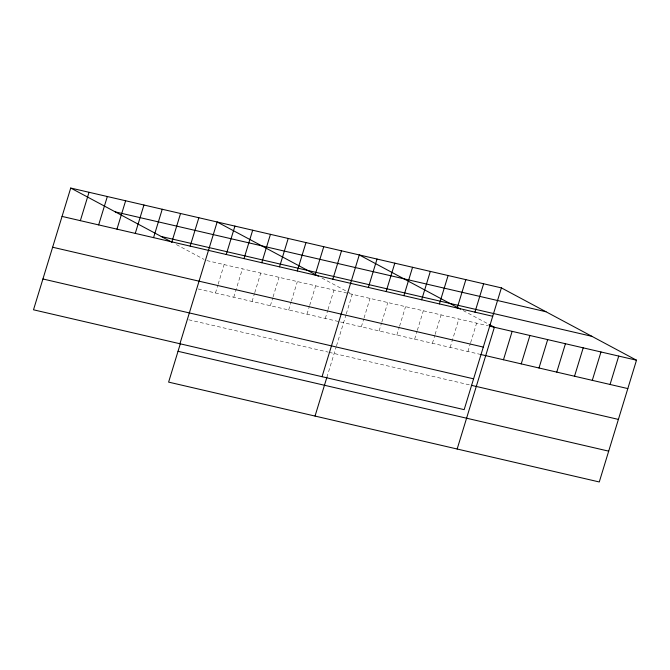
<?xml version="1.0" encoding="UTF-8"?>
<svg xmlns="http://www.w3.org/2000/svg" width="670" height="670" viewBox="0 0 670 670"><rect width="100%" height="100%" fill="white"/><g stroke="black" fill="none" stroke-linecap="round" stroke-linejoin="round"><path stroke-width="0.5" stroke-dasharray="3.35 2.51" d="M215.464 292.983L217.859 285.152M218.152 284.172L224.14 264.6M233.763 297.229L242.44 268.846M252.071 301.475L254.458 293.644M254.759 292.664L260.747 273.084M270.37 305.713L272.765 297.882M273.067 296.902L279.047 277.33M288.678 309.959L291.065 302.128M291.366 301.148L297.354 281.576M306.977 314.205L309.373 306.374M309.674 305.394L315.654 285.814M325.277 318.443L327.672 310.612M327.973 309.632L333.962 290.06M326.885 377.319L336.223 346.767M336.516 345.804L345.98 314.858M346.281 313.878L352.261 294.306L347.805 291.919M361.348 326.809L363.743 318.979M364.045 317.999L370.024 298.426M379.111 330.93L381.506 323.099M381.808 322.119L387.788 302.538M396.875 335.042L399.27 327.211M399.571 326.231L405.559 306.659M414.646 339.162L417.033 331.332M417.335 330.352L423.323 310.779M432.41 343.283L434.805 335.452M435.098 334.472L441.086 314.9M450.173 347.403L458.85 319.012M467.936 351.516L470.332 343.685M470.633 342.713L476.613 323.133M206.854 260.588L348.191 293.359M349.212 293.594L488.455 325.88M198.178 288.979L339.514 321.742M340.536 321.985L479.779 354.262M188.756 319.791L328.066 352.093M329.079 352.328L469.377 384.848M463.171 310.545L488.137 323.911M321.943 278.075L346.909 291.442M176.411 244.6L204.057 259.399"/><path stroke-width="1" d="M70.727 188.036L33.5 309.8L464.168 409.646L501.394 287.882L70.727 188.036L171.947 242.222M80.35 220.665L89.035 192.273M98.657 224.902L107.334 196.519M116.957 229.148L125.633 200.766M135.265 233.395L143.941 205.003M153.564 237.632L162.24 209.249M171.872 241.878L180.548 213.495M190.171 246.125L198.848 217.733M179.929 343.743L217.155 221.979L318.376 276.166M180.456 343.367L168.606 382.118L599.273 481.965L636.5 360.2L501.394 287.882M226.242 254.483L234.919 226.1M244.006 258.603L252.682 230.22M261.769 262.724L270.446 234.333M279.532 266.836L288.209 238.453M297.296 270.956L305.981 242.573M315.067 275.077L323.744 246.694M332.831 279.197L341.507 250.815M322.044 376.691L359.271 254.927L460.499 309.113M315.034 416.07L326.885 377.319M368.358 287.43L377.034 259.047M386.121 291.55L394.806 263.168M403.893 295.671L412.569 267.288M421.656 299.791L430.333 271.4M439.419 303.904L448.096 275.521M457.183 308.024L465.859 279.641M474.946 312.145L483.623 283.762M457.158 449.017L494.385 327.253L489.033 324.389M503.471 359.757L512.148 331.374M521.235 363.877L529.911 335.494M538.998 367.998L547.675 339.606M556.762 372.11L565.438 343.727M574.525 376.23L583.202 347.847M592.288 380.351L600.973 351.968M610.06 384.471L618.737 356.08M115.315 211.896L545.975 311.743M161.252 236.493L591.912 336.332M62.05 216.418L492.71 316.265M489.443 326.106L636.5 360.2M52.629 247.23L483.288 347.077M480.767 354.497L627.823 388.583M42.922 278.98L473.581 378.826M471.345 385.309L618.402 419.403M178.027 351.306L608.695 451.153"/></g></svg>
